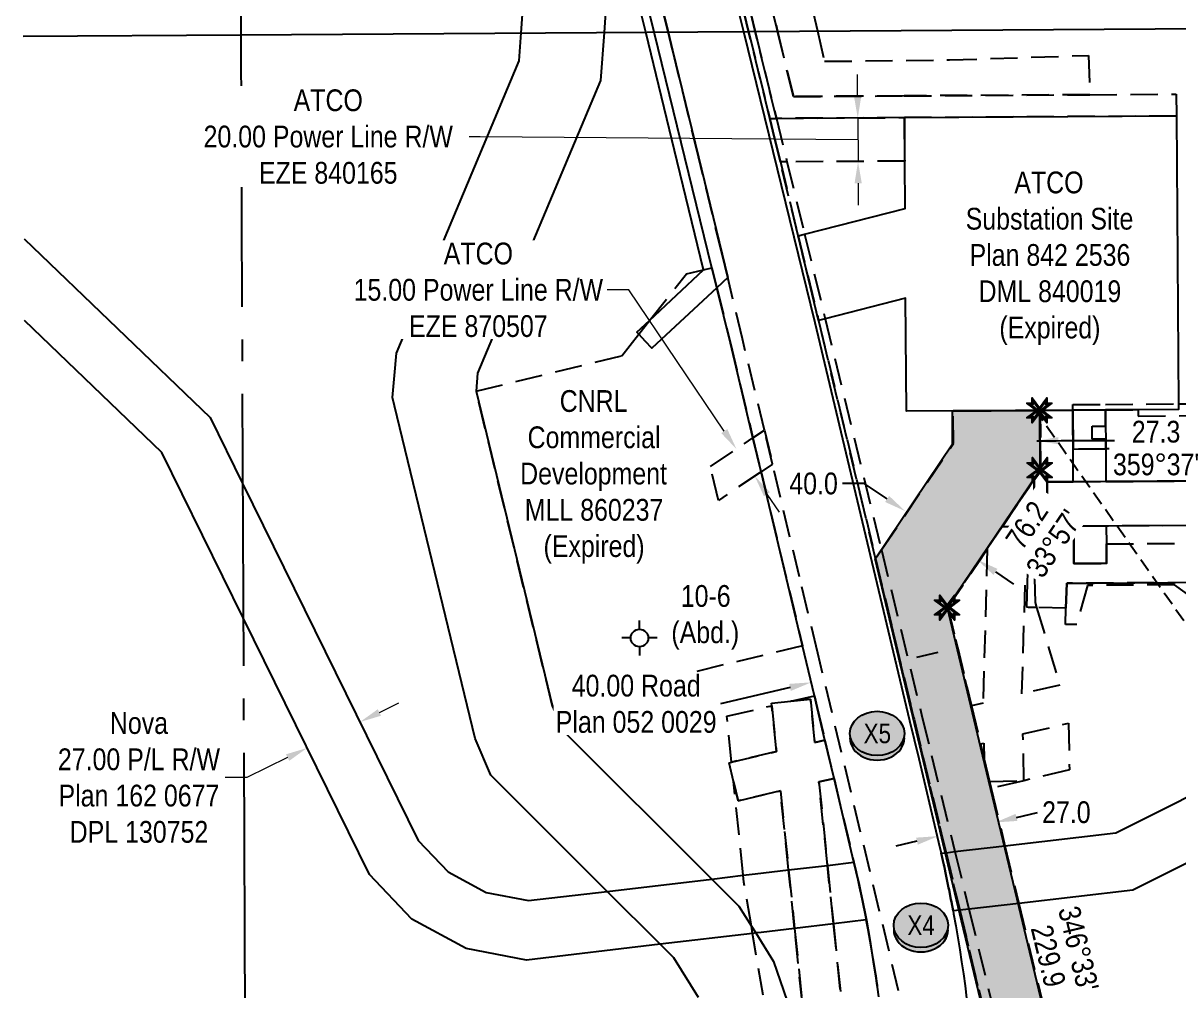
# Model space of a CAD drawing. Extents: x 516054 to 518684, y 6058562 to 6061257.
# Drawn here: x 516054 to 516585, y 6059851 to 6060296 of the extents above; entities that cross this region are included whole.
import ezdxf
from ezdxf.enums import TextEntityAlignment as Align

# ---------------------------------------------------------------- set-up
doc = ezdxf.new("R2010")
doc.units = 0
doc.header["$LTSCALE"] = 5
doc.header["$PDSIZE"] = 0.5
for name, pattern in [('foc-ACCESSROAD', [3.75, 2.5, -1.25]), ('foc-FLOWLINE', [3.75, 2.5, -1.25]), ('foc-QUARTERLINE', [33, 25, -3, 2, -3]), ('foc-TIELINE', [1.875, 1.25, -0.625])]:
    doc.linetypes.add(name, pattern=pattern)
doc.layers.get('Defpoints').update_dxf_attribs({"color": 9})
for name, color, linetype in [('C-EZE', 13, 'foc-FLOWLINE'), ('F-AR', 190, 'foc-ACCESSROAD'), ('F-EZE', 190, 'foc-FLOWLINE'), ('F-RW', 190, 'Continuous'), ('F-VCE', 190, 'foc-FLOWLINE'), ('F-WS', 190, 'foc-ACCESSROAD'), ('F-WS-S', 190, 'Continuous'), ('L-BD1', 253, 'Continuous'), ('L-MON', 1, 'Continuous'), ('L-SEC', 7, 'Continuous'), ('L-SECQ', 8, 'foc-QUARTERLINE'), ('L-TIE', 7, 'foc-TIELINE'), ('L-TITLEDB', 4, 'Continuous'), ('L-TITLEDB-T', 4, 'Continuous'), ('P-CROSSINGS', 250, 'Continuous'), ('P-PROPOSED', 10, 'Continuous'), ('P-PROPOSED-H', 21, 'Continuous'), ('P-TXT', 4, 'Continuous')]:
    doc.layers.add(name, color=color, linetype=linetype)
for name, color, linetype, lineweight in [('F-EZE-T', 190, 'Continuous', 9), ('F-RW-T', 190, 'Continuous', 9), ('F-WS-T', 190, 'Continuous', 9)]:
    doc.layers.add(name, color=color, linetype=linetype, lineweight=lineweight)
doc.styles.add('80CG', font='ARIALN.TTF', dxfattribs={"height": 10})
doc.styles.add('80L', font='ARIALN.TTF', dxfattribs={"height": 10})
doc.styles.add('Crossing', font='ARIALN.TTF', dxfattribs={"height": 10})
doc.dimstyles.new('Compass 5 000', dxfattribs={"dimscale": 5, "dimtxt": 9, "dimasz": 2, "dimexe": 0.2, "dimexo": 0.0625, "dimgap": 0.5, "dimtad": 0, "dimtih": 1, "dimtoh": 1, "dimzin": 0, "dimdsep": 46, "dimtxsty": '80CG', "dimcen": 0.1, "dimse1": 1, "dimse2": 1, "dimclrd": 256, "dimclrt": 256, "dimaunit": 1, "dimadec": 4, "dimazin": 0, "dimtfac": 0.06, "dimtofl": 0, "dimtmove": 0, "dimatfit": 1, "dimfxl": 0.2, "dimtolj": 1, "dimtzin": 0, "dimlwd": -1, "dimarcsym": 0})

# ---------------------------------------------------------------- blocks, each defined once
blk = doc.blocks.new('*D376')
at = {"layer": 'Defpoints', "color": 0, "transparency": 16777216}
for p in [(516381.49, 6060099.95), (516376.87, 6060096.83), (516385.26, 6060084.42)]:
    blk.add_point(p, dxfattribs=at)
at = {"layer": 'F-EZE-T', "transparency": 16777216}
for p, q in [((516332.06, 6060173.1), (516322.06, 6060173.1)), ((516375.89, 6060108.24), (516332.06, 6060173.1)), ((516395.47, 6060079.25), (516401.07, 6060070.96))]:
    blk.add_line(p, q, dxfattribs=at)
for points in [[(516377.27, 6060109.17), (516374.51, 6060107.3), (516381.49, 6060099.95)], [(516396.85, 6060080.18), (516394.09, 6060078.31), (516389.88, 6060087.53)]]:
    blk.add_solid(points, dxfattribs=at)
at = {"layer": 'F-EZE-T', "transparency": 16777216, "insert": (516262.92, 6060173.1), "char_height": 10, "attachment_point": 5, "style": '80CG', "bg_fill": 3, "box_fill_scale": 1.1, "bg_fill_color": 256, "bg_fill_true_color": 13158600, "bg_fill_transparency": 0}
blk.add_mtext('\\A1;ATCO\\P15.00 Power Line R/W\\PEZE 870507', dxfattribs=at)
blk = doc.blocks.new('*D379')
at = {"layer": 'Defpoints', "color": 0, "transparency": 16777216}
for p in [(516394.61, 6060315.28), (516399.26, 6060296.14), (516389.56, 6060293.79)]:
    blk.add_point(p, dxfattribs=at)
at = {"layer": 'F-EZE-T', "transparency": 16777216}
for p, q in [((516404.33, 6060317.64), (516424.03, 6060322.42)), ((516375.2, 6060310.57), (516365.48, 6060308.21))]:
    blk.add_line(p, q, dxfattribs=at)
for points in [[(516403.94, 6060319.26), (516404.73, 6060316.02), (516394.61, 6060315.28)], [(516374.8, 6060312.19), (516375.59, 6060308.95), (516384.92, 6060312.93)]]:
    blk.add_solid(points, dxfattribs=at)
at = {"layer": 'F-EZE-T', "transparency": 16777216, "insert": (516483.17, 6060322.42), "char_height": 10, "attachment_point": 5, "style": '80CG'}
blk.add_mtext('\\A1;ATCO\\P10.00 Power Line R/W\\PEZE 950259', dxfattribs=at)
blk = doc.blocks.new('*D381')
at = {"layer": 'Defpoints', "color": 0, "transparency": 16777216}
for p in [(516412.97, 6059833.16), (516430.86, 6059834.99), (516413.38, 6059829.22)]:
    blk.add_point(p, dxfattribs=at)
at = {"layer": 'F-RW-T', "transparency": 16777216}
for p, q in [((516441.21, 6059832.08), (516451.16, 6059833.1)), ((516403.43, 6059828.2), (516349.16, 6059822.63))]:
    blk.add_line(p, q, dxfattribs=at)
for points in [[(516441.04, 6059833.73), (516441.38, 6059830.42), (516431.26, 6059831.06)], [(516403.26, 6059829.86), (516403.6, 6059826.54), (516413.38, 6059829.22)]]:
    blk.add_solid(points, dxfattribs=at)
at = {"layer": 'F-RW-T', "transparency": 16777216, "insert": (516290.02, 6059822.63), "char_height": 10, "attachment_point": 5, "style": '80CG'}
blk.add_mtext('\\A1;ATCO\\P18.00 Power Line R/W\\PEZE 120218', dxfattribs=at)
blk = doc.blocks.new('*D386')
at = {"layer": 'Defpoints', "color": 0, "transparency": 16777216}
for p in [(516330.76, 6060370.51), (516321.17, 6060368.18), (516325.25, 6060351.4)]:
    blk.add_point(p, dxfattribs=at)
at = {"layer": 'F-RW-T', "transparency": 16777216}
for p, q in [((516344.55, 6060356.1), (516354.27, 6060358.46)), ((516315.53, 6060349.04), (516257.35, 6060334.89))]:
    blk.add_line(p, q, dxfattribs=at)
for points in [[(516344.16, 6060357.72), (516344.95, 6060354.48), (516334.84, 6060353.74)], [(516315.14, 6060350.66), (516315.92, 6060347.42), (516325.25, 6060351.4)]]:
    blk.add_solid(points, dxfattribs=at)
at = {"layer": 'F-RW-T', "transparency": 16777216, "insert": (516218.26, 6060334.89), "char_height": 10, "attachment_point": 5, "style": '80CG'}
blk.add_mtext('\\A1;CNRL\\P10.00 P/L R/W\\PPlan 972 2739\\PPLA 961624', dxfattribs=at)
blk = doc.blocks.new('Gabd')
for p, q in [((0, 0.81), (0, 1.62)), ((-0.81, 0), (-1.62, 0)), ((1.62, 0), (0.81, 0)), ((0, -0.81), (0, -1.62))]:
    blk.add_line(p, q)
blk.add_circle((0, 0), 0.8)
blk = doc.blocks.new('*D409')
at = {"layer": 'Defpoints', "color": 0, "linetype": 'Continuous', "transparency": 16777216}
for p in [(516211.19, 6059969.07), (516184.28, 6059962.66), (516186.97, 6059957.18)]:
    blk.add_point(p, dxfattribs=at)
at = {"layer": 'F-RW-T', "transparency": 16777216}
for p, q in [((516217.47, 6059978.96), (516226.45, 6059983.37)), ((516175.3, 6059958.25), (516156.55, 6059949.04)), ((516156.55, 6059949.04), (516146.55, 6059949.04))]:
    blk.add_line(p, q, dxfattribs=at)
at = {"layer": 'F-RW-T', "linetype": 'Continuous', "transparency": 16777216}
for points in [[(516216.74, 6059980.46), (516218.21, 6059977.47), (516208.5, 6059974.55)], [(516174.56, 6059959.74), (516176.03, 6059956.75), (516184.28, 6059962.66)]]:
    blk.add_solid(points, dxfattribs=at)
at = {"layer": 'F-RW-T', "linetype": 'Continuous', "transparency": 16777216, "insert": (516107.02, 6059949.04), "char_height": 10, "attachment_point": 5, "style": '80CG'}
blk.add_mtext('\\A1;Nova\\P27.00 P/L R/W\\PPlan 162 0677\\PDPL 130752', dxfattribs=at)
blk = doc.blocks.new('xing2')
h = blk.add_hatch(color=50)
h.dxf.hatch_style = 1
edge = h.paths.add_edge_path()
edge.add_ellipse((0, 0), major_axis=(-12.5, 0), ratio=0.816297, start_angle=0, end_angle=360)
h = blk.add_hatch(color=250)
h.dxf.hatch_style = 1
edge = h.paths.add_edge_path()
edge.add_ellipse((0, -2.05), major_axis=(-12.5, 0), ratio=0.816297, start_angle=0, end_angle=180)
edge.add_line((12.5, -2.05), (12.5, 0))
edge.add_ellipse((0, 0), major_axis=(-12.5, 0), ratio=0.816297, start_angle=0, end_angle=180, ccw=False)
edge.add_line((-12.5, 0), (-12.5, -2.05))
at = {"color": 250}
blk.add_ellipse((0, 0), major_axis=(-12.5, 0), ratio=0.816297, dxfattribs=at)
blk.add_ellipse((0, -2.05), major_axis=(-12.5, 0), ratio=0.816297, start_param=0, end_param=3.141593, dxfattribs=at)
at = {"color": 250, "style": 'Crossing'}
blk.add_attdef('CROSSING', text='', height=9, dxfattribs=at).set_placement((0.09, 0.02), align=Align.MIDDLE_CENTER)
at = {"color": 250, "style": 'Crossing', "flags": 1}
for tag, p in [('OWNER', (0.09, -12.49)), ('DESCRIPTION', (0.09, -25.77)), ('LOCATION', (0.09, -39.3)), ('DWG_REF', (0.09, -52.84))]:
    blk.add_attdef(tag, text='', height=9, dxfattribs=at).set_placement(p, align=Align.MIDDLE_CENTER)
blk = doc.blocks.new('*D425')
at = {"layer": 'Defpoints', "color": 0, "linetype": 'Continuous', "transparency": 16777216}
for p in [(516478.18, 6060099.95), (516511.34, 6060077.62), (516458.99, 6060071.48)]:
    blk.add_point(p, dxfattribs=at)
at = {"layer": 'P-TXT', "transparency": 16777216}
for p, q in [((516440.22, 6060084.12), (516430.22, 6060084.12)), ((516450.7, 6060077.06), (516440.22, 6060084.12)), ((516500.45, 6060043.55), (516508.74, 6060037.97))]:
    blk.add_line(p, q, dxfattribs=at)
at = {"layer": 'P-TXT', "linetype": 'Continuous', "transparency": 16777216}
for points in [[(516451.63, 6060078.44), (516449.77, 6060075.68), (516458.99, 6060071.48)], [(516501.38, 6060044.94), (516499.52, 6060042.17), (516492.15, 6060049.14)]]:
    blk.add_solid(points, dxfattribs=at)
at = {"layer": 'P-TXT', "linetype": 'Continuous', "transparency": 16777216, "insert": (516416.91, 6060084.12), "char_height": 10, "attachment_point": 5, "style": '80CG', "bg_fill": 3, "box_fill_scale": 1.1, "bg_fill_color": 256, "bg_fill_true_color": 13158600, "bg_fill_transparency": 0}
blk.add_mtext('\\A1;40.0', dxfattribs=at)
blk = doc.blocks.new('*D426')
at = {"layer": 'Defpoints', "color": 0, "linetype": 'Continuous', "transparency": 16777216}
for p in [(516499.33, 6059932.78), (516473.08, 6059926.5), (516500.37, 6059928.43)]:
    blk.add_point(p, dxfattribs=at)
at = {"layer": 'P-TXT', "transparency": 16777216}
for p, q in [((516510.09, 6059930.75), (516519.82, 6059933.08)), ((516464.4, 6059919.83), (516454.67, 6059917.5))]:
    blk.add_line(p, q, dxfattribs=at)
at = {"layer": 'P-TXT', "linetype": 'Continuous', "transparency": 16777216}
for points in [[(516509.71, 6059932.37), (516510.48, 6059929.13), (516500.37, 6059928.43)], [(516464.01, 6059921.45), (516464.78, 6059918.21), (516474.12, 6059922.15)]]:
    blk.add_solid(points, dxfattribs=at)
at = {"layer": 'P-TXT', "linetype": 'Continuous', "transparency": 16777216, "insert": (516533.03, 6059933.08), "char_height": 10, "attachment_point": 5, "style": '80CG', "bg_fill": 3, "box_fill_scale": 1.1, "bg_fill_color": 256, "bg_fill_true_color": 13158600, "bg_fill_transparency": 0}
blk.add_mtext('\\A1;27.0', dxfattribs=at)
blk = doc.blocks.new('TEMP')
h = blk.add_hatch(color=255)
h.dxf.hatch_style = 1
h.paths.add_polyline_path([(-1.15, -0.67), (-0.67, -0.67), (-0.67, -1.15), (0, -0.25), (0.67, -1.15), (0.67, -0.67), (1.15, -0.67), (0.25, 0), (1.15, 0.67), (0.67, 0.67), (0.67, 1.15), (0, 0.25), (-0.67, 1.15), (-0.67, 0.67), (-1.15, 0.67), (-0.25, 0)])
h.paths.add_polyline_path([(0.57, 0.85), (0.57, 0.57), (0.85, 0.57), (0.08, 0), (0.85, -0.57), (0.57, -0.57), (0.57, -0.85), (0, -0.08), (-0.57, -0.85), (-0.57, -0.57), (-0.85, -0.57), (-0.08, 0), (-0.85, 0.57), (-0.57, 0.57), (-0.57, 0.85), (0, 0.08)], flags=16)
h = blk.add_hatch(color=1)
h.dxf.hatch_style = 1
h.paths.add_polyline_path([(-0.07, -0.01), (-0.08, 0), (-0.85, -0.57), (-0.57, -0.57), (-0.57, -0.85), (0.07, 0.01), (0.08, 0), (0.85, 0.57), (0.57, 0.57), (0.57, 0.85)])
h = blk.add_hatch(color=1)
h.dxf.hatch_style = 1
h.paths.add_polyline_path([(-0.08, 0), (-0.85, 0.57), (-0.57, 0.57), (-0.57, 0.85), (0, 0.08), (0.57, 0.85), (0.57, 0.57), (0.85, 0.57), (0.08, 0), (0.85, -0.57), (0.57, -0.57), (0.57, -0.85), (0, -0.08), (-0.57, -0.85), (-0.57, -0.57), (-0.85, -0.57)])
at = {"color": 1}
for p, q in [((-0.08, 0), (0.08, 0)), ((0, 0.08), (0, -0.08))]:
    blk.add_line(p, q, dxfattribs=at)
at = {"color": 255, "flags": 128}
blk.add_lwpolyline([(-0.25, 0), (-1.15, 0.67), (-0.67, 0.67), (-0.67, 1.15), (0, 0.25), (0.67, 1.15), (0.67, 0.67), (1.15, 0.67), (0.25, 0), (1.15, -0.67), (0.67, -0.67), (0.67, -1.15), (0, -0.25), (-0.67, -1.15), (-0.67, -0.67), (-1.15, -0.67)], close=True, dxfattribs=at)
at = {"color": 1, "flags": 128}
blk.add_lwpolyline([(-0.08, 0), (-0.85, 0.57), (-0.57, 0.57), (-0.57, 0.85), (0, 0.08), (0.57, 0.85), (0.57, 0.57), (0.85, 0.57), (0.08, 0), (0.85, -0.57), (0.57, -0.57), (0.57, -0.85), (0, -0.08), (-0.57, -0.85), (-0.57, -0.57), (-0.85, -0.57)], close=True, dxfattribs=at)
blk = doc.blocks.new('*D439')
at = {"layer": 'Defpoints', "color": 0, "linetype": 'Continuous', "transparency": 16777216}
for p in [(516453.31, 6060007.79), (516414.44, 6059998.55), (516415.8, 6059992.8)]:
    blk.add_point(p, dxfattribs=at)
at = {"layer": 'L-TITLEDB-T', "transparency": 16777216}
for p, q in [((516464.4, 6060004.36), (516474.13, 6060006.67)), ((516406.08, 6059990.48), (516374.17, 6059982.89))]:
    blk.add_line(p, q, dxfattribs=at)
at = {"layer": 'L-TITLEDB-T', "linetype": 'Continuous', "transparency": 16777216}
for points in [[(516464.02, 6060005.98), (516464.79, 6060002.73), (516454.67, 6060002.04)], [(516405.69, 6059992.1), (516406.46, 6059988.86), (516415.8, 6059992.8)]]:
    blk.add_solid(points, dxfattribs=at)
at = {"layer": 'L-TITLEDB-T', "linetype": 'Continuous', "transparency": 16777216, "insert": (516335.42, 6059982.89), "char_height": 10, "attachment_point": 5, "style": '80CG', "bg_fill": 3, "box_fill_scale": 1.1, "bg_fill_color": 256, "bg_fill_true_color": 13158600, "bg_fill_transparency": 0}
blk.add_mtext('\\A1;40.00 Road\\PPlan 052 0029', dxfattribs=at)

msp = doc.modelspace()

# ---------------------------------------------------------------- hatches: boundary and pattern name
at = {"layer": 'P-PROPOSED-H', "linetype": 'Continuous'}
h = msp.add_hatch(color=256, dxfattribs=at)
h.dxf.hatch_style = 1
h.paths.add_polyline_path([(516340.305, 6058977.111), (516311.346, 6058978.348), (516319.045, 6059158.594), (516319.722, 6059174.434), (516322.783, 6059185.371), (516372.922, 6059364.514), (516376.97, 6059378.977), (516380.748, 6059386.85), (516381.824, 6059389.094), (516408.685, 6059445.072), (516466.989, 6059566.581), (516483.702, 6059601.413), (516505.15, 6059798.488), (516484.878, 6059883.301), (516467.369, 6059956.55), (516445.138, 6060049.555), (516480.754, 6060102.429), (516480.655, 6060117.492), (516520.634, 6060117.755), (516520.815, 6060090.34), (516515.878, 6060083.012), (516478.243, 6060027.139), (516493.616, 6059962.823), (516511.125, 6059889.575), (516531.67, 6059803.62), (516545.016, 6059804.51), (516521.32, 6059586.772), (516493.122, 6059554.041), (516434.818, 6059432.533), (516407.957, 6059376.554), (516406.881, 6059374.311), (516404.2, 6059368.724), (516400.835, 6059356.702), (516350.696, 6059177.559), (516348.538, 6059169.849), (516348.004, 6059157.357)])

# ---------------------------------------------------------------- linework, layer by layer
at = {"layer": 'C-EZE'}
msp.add_lwpolyline([(516505.445, 6059798.691), (516484.059, 6059888.118), (516477.738, 6059914.551), (516467.269, 6059958.329), (516463.085, 6059975.826), (516445.424, 6060049.681), (516448.098, 6060053.633), (516481.175, 6060102.527), (516481.065, 6060117.495), (516491.664, 6060117.565), (516498.46, 6060117.61), (516509.657, 6060117.684), (516516.458, 6060117.729), (516521.051, 6060117.758), (516521.217, 6060090.408), (516518.235, 6060086.01), (516516.264, 6060083.09), (516515.403, 6060081.815), (516510.638, 6060074.755), (516503.554, 6060064.26), (516496.699, 6060054.104), (516493.231, 6060048.967), (516478.617, 6060027.317), (516489.45, 6059982.023), (516493.635, 6059964.525), (516495.323, 6059957.469), (516497.763, 6059947.267), (516498.522, 6059944.095), (516504.835, 6059917.7), (516511.157, 6059891.267), (516511.157, 6059891.267), (516532.065, 6059803.855)], dxfattribs=at)
at = {"layer": 'F-AR'}
for points in [[(516362.62, 6060391.721), (516387.059, 6060291.863), (516396.809, 6060251.885), (516399.016, 6060242.826), (516401.649, 6060231.924), (516409.842, 6060197.932), (516419.222, 6060159.054), (516445.424, 6060049.681), (516463.084, 6059975.826), (516467.269, 6059958.329), (516477.738, 6059914.551), (516484.059, 6059888.118), (516505.445, 6059798.691), (516495.753, 6059709.482), (516492.16, 6059676.416), (516484.031, 6059601.606), (516429.761, 6059488.707), (516408.669, 6059444.778), (516377.102, 6059379.151), (516372.932, 6059364.303), (516366.55, 6059341.575), (516323.434, 6059188.053)], [(516288.184, 6059195.61), (516338.291, 6059374.031), (516343.312, 6059391.91), (516376.242, 6059460.375), (516389.73, 6059488.434), (516397.335, 6059504.229), (516448.927, 6059611.625), (516469.001, 6059796.383), (516418.813, 6060006.253), (516410.431, 6060041.305), (516398.021, 6060093.109), (516394.29, 6060108.682), (516384.238, 6060150.643), (516377.452, 6060178.768), (516374.863, 6060189.497), (516364.015, 6060234.317), (516352.104, 6060283.268), (516350.061, 6060291.623), (516327.25, 6060384.884)]]:
    msp.add_lwpolyline(points, dxfattribs=at)
at = {"layer": 'F-EZE'}
for points in [[(516505.445, 6059798.691), (516484.059, 6059888.118), (516477.738, 6059914.551), (516467.269, 6059958.329), (516463.084, 6059975.826), (516445.424, 6060049.681), (516419.222, 6060159.054), (516409.842, 6060197.932), (516401.649, 6060231.924), (516399.016, 6060242.826), (516396.809, 6060251.885), (516387.059, 6060291.863), (516362.62, 6060391.721)], [(516375.802, 6060391.807), (516377.012, 6060386.871), (516380.049, 6060374.526), (516381.778, 6060367.495), (516399.801, 6060294.181), (516400.342, 6060291.949), (516407.652, 6060261.947), (516458.551, 6060262.26), (516543.767, 6060262.784), (516583.497, 6060263.029), (516583.558, 6060253.034), (516458.612, 6060252.265), (516399.81, 6060251.903), (516390.094, 6060291.882), (516365.526, 6060391.74)], [(516365.526, 6060391.74), (516390.094, 6060291.882), (516399.81, 6060251.903), (516404.672, 6060231.942), (516412.772, 6060198.684), (516422.234, 6060159.829), (516448.098, 6060053.634), (516466.834, 6059976.707), (516471.091, 6059959.227), (516481.856, 6059915.029), (516488.291, 6059888.61), (516508.915, 6059803.938)], [(516589.88, 6060064.837), (516551.356, 6060064.614), (516536.35, 6060064.492), (516532.626, 6060064.481), (516524.373, 6060064.404), (516523.871, 6060064.402), (516516.299, 6060064.355), (516515.829, 6060064.351), (516514.89, 6060064.345), (516510.877, 6060064.313), (516503.554, 6060064.26), (516510.638, 6060074.756), (516515.403, 6060081.815), (516516.264, 6060083.091), (516518.235, 6060086.01), (516518.336, 6060067.514), (516524.354, 6060067.561), (516524.25, 6060084.889), (516536.222, 6060084.97), (516551.219, 6060085.072), (516951.21, 6060087.71)], [(516910.882, 6060040.721), (516533.224, 6060038.303), (516532.851, 6060026.836), (516519.355, 6060027.174), (516515.688, 6060027.266), (516514.872, 6060027.287), (516515.221, 6060038.188), (516515.343, 6060043.42), (516515.503, 6060050.287), (516515.829, 6060064.351), (516516.264, 6060083.091), (516518.235, 6060086.01), (516518.235, 6060086.01), (516518.336, 6060067.514), (516524.354, 6060067.561), (516524.373, 6060064.404), (516532.626, 6060064.481), (516536.35, 6060064.492), (516536.408, 6060056.325), (516536.471, 6060047.406), (516551.467, 6060047.484), (516551.409, 6060056.421), (516621.044, 6060056.864)], [(516425.161, 6059714.401), (516408.187, 6059879.767), (516405.431, 6059906.616), (516401.704, 6059942.923), (516382.233, 6059938.347), (516380.149, 6059947.212), (516378.117, 6059955.861), (516379.234, 6059956.123), (516399.852, 6059960.968), (516397.69, 6059982.037), (516397.572, 6059983.179), (516406.411, 6059984.086), (516415.469, 6059985.016), (516415.469, 6059985.016), (516417.512, 6059965.118), (516422.129, 6059966.203), (516426.292, 6059948.701), (516419.365, 6059947.072), (516423.3, 6059908.728), (516426.056, 6059881.879), (516442.539, 6059721.29)]]:
    msp.add_lwpolyline(points, dxfattribs=at)
for points in [[(516404.672, 6060231.942), (516401.649, 6060231.924), (516399.016, 6060242.826), (516396.809, 6060251.885), (516399.81, 6060251.903), (516458.612, 6060252.265), (516458.754, 6060232.276), (516404.672, 6060231.942)], [(516551.126, 6060100.046), (516536.148, 6060099.962), (516536.036, 6060117.85), (516536.019, 6060120.45), (516550.998, 6060120.535), (516584.488, 6060120.755), (516950.992, 6060123.181), (516957.449, 6060123.216), (516957.468, 6060117.727), (516957.52, 6060102.727), (516951.116, 6060102.689), (516551.126, 6060100.046)], [(516566.012, 6060118.045), (516566.028, 6060115.137), (516957.468, 6060117.727), (516957.521, 6060102.727), (516951.116, 6060102.69), (516551.125, 6060100.046), (516551.098, 6060104.529), (516544.875, 6060104.487), (516544.834, 6060110.483), (516551.064, 6060110.526), (516551.02, 6060117.947), (516566.012, 6060118.045)], [(516392.786, 6060089.572), (516373.244, 6060076.367), (516369.512, 6060091.94), (516389.079, 6060105.16), (516394.29, 6060108.682), (516398.021, 6060093.109), (516392.786, 6060089.572)]]:
    msp.add_lwpolyline(points, close=True, dxfattribs=at)
at = {"layer": 'F-EZE', "linetype": 'Continuous'}
msp.add_lwpolyline([(516536.036, 6060117.85), (516536.148, 6060099.962), (516551.126, 6060100.046), (516951.116, 6060102.689), (516957.52, 6060102.727), (516957.547, 6060095.082), (516957.572, 6060087.752), (516951.21, 6060087.71), (516551.219, 6060085.072), (516536.222, 6060084.97), (516524.25, 6060084.889), (516524.354, 6060067.561), (516518.336, 6060067.514), (516518.235, 6060086.01), (516521.217, 6060090.408), (516521.051, 6060117.756), (516536.036, 6060117.85)], close=True, dxfattribs=at)
msp.add_lwpolyline([(516589.88, 6060064.837), (516551.356, 6060064.614), (516551.409, 6060056.421), (516551.467, 6060047.484), (516536.471, 6060047.406), (516536.408, 6060056.325), (516536.35, 6060064.492), (516532.626, 6060064.481), (516524.373, 6060064.404), (516524.354, 6060067.561), (516524.25, 6060084.889), (516536.222, 6060084.97), (516536.148, 6060099.962), (516536.036, 6060117.85), (516551.02, 6060117.947), (516551.064, 6060110.526), (516551.1, 6060104.529), (516551.126, 6060100.046), (516551.126, 6060100.046), (516551.219, 6060085.072), (516951.21, 6060087.71)], dxfattribs=at)
at = {"layer": 'F-EZE-T'}
for p, q in [((516437.144, 6060262.044), (516437.082, 6060272.038)), ((516437.206, 6060252.049), (516437.329, 6060232.069)), ((516263.703, 6060243.386), (516258.705, 6060243.386)), ((516437.267, 6060242.059), (516263.703, 6060243.386)), ((516437.39, 6060222.075), (516437.452, 6060212.08))]:
    msp.add_line(p, q, dxfattribs=at)
for points in [[(516438.81, 6060262.054), (516435.478, 6060262.033), (516437.206, 6060252.049)], [(516439.056, 6060222.085), (516435.725, 6060222.064), (516437.329, 6060232.069)]]:
    msp.add_solid(points, dxfattribs=at)
at = {"layer": 'F-RW'}
for points in [[(516325.644, 6060391.48), (516327.25, 6060384.884), (516350.061, 6060291.623), (516352.104, 6060283.268), (516364.015, 6060234.317), (516374.863, 6060189.497), (516377.452, 6060178.768), (516372.486, 6060174.084), (516342.6, 6060146.339), (516339.724, 6060149.43), (516336.622, 6060152.764), (516335.788, 6060153.66), (516341.566, 6060159.025), (516366.328, 6060182.261), (516354.322, 6060232.08), (516339.805, 6060291.556), (516335.741, 6060308.253), (516315.516, 6060391.414)], [(516321.541, 6060302.799), (516320.699, 6060291.433), (516319.061, 6060269.35), (516262.58, 6060134.855), (516261.869, 6060126.59), (516296.978, 6059981.783), (516301.681, 6059970.741), (516370.128, 6059902.444), (516382.586, 6059890.013), (516388.327, 6059880.849), (516390.326, 6059877.657), (516398.522, 6059864.573), (516407.909, 6059837.404)], [(516364.038, 6059848.078), (516352.696, 6059866.184), (516346.4, 6059872.466), (516322.051, 6059896.762), (516268.58, 6059950.118), (516261.461, 6059967.077), (516224.423, 6060119.844), (516223.496, 6060123.666), (516224.361, 6060133.72), (516225.25, 6060144.056), (516281.643, 6060278.341), (516282.596, 6060291.186), (516283.22, 6060299.609)], [(516054.233, 6060196.651), (516139.722, 6060114.561), (516154.631, 6060084.21), (516235.235, 6059920.121), (516249, 6059905.769), (516266.468, 6059896.266), (516285.995, 6059892.503), (516322.051, 6059896.763), (516370.128, 6059902.444), (516384.569, 6059904.15), (516390.044, 6059904.797), (516405.431, 6059906.616), (516423.3, 6059908.728), (516435.457, 6059910.165), (516436.482, 6059905.762), (516436.657, 6059905.012), (516437.475, 6059901.355), (516437.812, 6059899.851), (516438.437, 6059896.94), (516438.922, 6059894.679), (516439.367, 6059892.519), (516439.988, 6059889.5), (516440.265, 6059888.091), (516441.012, 6059884.283), (516441.133, 6059883.659), (516426.056, 6059881.879), (516408.187, 6059879.767), (516392.8, 6059877.949), (516390.326, 6059877.657), (516388.9, 6059877.488), (516346.4, 6059872.466), (516285.002, 6059865.212), (516257.25, 6059870.559), (516232.424, 6059884.067), (516212.86, 6059904.464), (516154.879, 6060022.501), (516117.599, 6060098.393), (516054.405, 6060159.074)], [(516745.034, 6059988.343), (516563.563, 6059897.357), (516511.158, 6059891.267), (516488.291, 6059888.61), (516484.059, 6059888.118), (516481.021, 6059887.765), (516480.218, 6059892.005), (516480.008, 6059893.088), (516479.136, 6059897.5), (516478.954, 6059898.403), (516478.008, 6059902.985), (516477.855, 6059903.709), (516476.831, 6059908.459), (516476.711, 6059909.005), (516475.531, 6059914.271), (516477.738, 6059914.551), (516481.856, 6059915.029), (516504.835, 6059917.7), (516555.721, 6059923.613), (516735.736, 6060013.869)]]:
    msp.add_lwpolyline(points, dxfattribs=at)
at = {"layer": 'F-VCE'}
for points in [[(516418.652, 6060292.068), (516421.934, 6060278.127), (516479.394, 6060278.803), (516543.196, 6060280.819), (516543.767, 6060262.784), (516458.551, 6060262.26), (516407.652, 6060261.947), (516400.342, 6060291.949), (516399.801, 6060294.181), (516381.778, 6060367.495), (516380.049, 6060374.526), (516398.23, 6060378.85), (516398.851, 6060376.21), (516418.652, 6060292.068)], [(516530.016, 6059991.556), (516512.633, 6059987.47), (516514.89, 6060064.346), (516515.829, 6060064.353), (516516.299, 6060064.357), (516517.995, 6060059.42), (516518.681, 6060029.427), (516519.355, 6060027.174), (516530.016, 6059991.556)], [(516489.45, 6059982.023), (516478.617, 6060027.317), (516493.231, 6060048.967), (516496.699, 6060054.104), (516494.734, 6059983.264), (516489.45, 6059982.023)], [(516896.21, 6060023.622), (516882.78, 6060023.537), (516852.794, 6060021.345), (516792.795, 6060020.96), (516760.353, 6060019.734), (516732.796, 6060020.576), (516607.799, 6060019.776), (516582.685, 6060037.616), (516542.686, 6060037.359), (516537.801, 6060019.327), (516532.607, 6060019.345), (516532.851, 6060026.836), (516533.224, 6060038.303), (516910.882, 6060040.721), (516897.507, 6060025.133), (516896.21, 6060023.622)], [(516397.69, 6059982.037), (516399.852, 6059960.968), (516379.234, 6059956.123), (516377.072, 6059977.192), (516397.69, 6059982.037)], [(516422.129, 6059966.203), (516417.512, 6059965.118), (516415.469, 6059985.016), (516406.411, 6059984.086), (516417.27, 6059986.638), (516418.545, 6059981.275), (516422.129, 6059966.203)], [(516513.544, 6059947.627), (516513.054, 6059969.088), (516533.952, 6059973.999), (516534.442, 6059952.537), (516513.544, 6059947.627)], [(516495.323, 6059957.469), (516493.635, 6059964.525), (516495.153, 6059964.882), (516495.323, 6059957.469)], [(516497.763, 6059947.267), (516513.544, 6059947.627), (516498.522, 6059944.096), (516497.763, 6059947.267)]]:
    msp.add_lwpolyline(points, close=True, dxfattribs=at)
for points in [[(516400.051, 6059812.073), (516388.9, 6059877.488), (516388.327, 6059880.849), (516384.893, 6059900.99), (516384.569, 6059904.15), (516380.149, 6059947.212), (516380.149, 6059947.212), (516382.233, 6059938.347), (516401.704, 6059942.923), (516405.431, 6059906.616), (516408.187, 6059879.767), (516425.161, 6059714.401)], [(516442.539, 6059721.29), (516426.056, 6059881.879), (516423.3, 6059908.728), (516419.365, 6059947.072), (516426.292, 6059948.701), (516435.457, 6059910.165), (516436.44, 6059905.735), (516436.608, 6059904.982), (516437.412, 6059901.315), (516437.743, 6059899.808), (516438.371, 6059896.898), (516438.858, 6059894.639), (516439.313, 6059892.485), (516439.948, 6059889.475), (516440.235, 6059888.072), (516441.007, 6059884.28), (516441.145, 6059883.594), (516441.955, 6059879.032), (516442.861, 6059873.801), (516443.742, 6059868.573), (516444.599, 6059863.35), (516445.347, 6059858.663), (516445.448, 6059858.029), (516445.68, 6059856.535), (516446.085, 6059853.471), (516446.178, 6059852.767), (516446.754, 6059848.261)]]:
    msp.add_lwpolyline(points, dxfattribs=at)
at = {"layer": 'F-WS', "linetype": 'Continuous'}
msp.add_lwpolyline([(516583.558, 6060253.034), (516584.488, 6060120.755), (516584.506, 6060118.169), (516566.012, 6060118.045), (516551.02, 6060117.947), (516536.036, 6060117.85), (516521.051, 6060117.756), (516516.458, 6060117.727), (516509.657, 6060117.683), (516498.46, 6060117.609), (516491.664, 6060117.564), (516481.065, 6060117.495), (516459.585, 6060117.351), (516459.137, 6060169.326), (516422.234, 6060159.829), (516419.222, 6060159.054), (516409.842, 6060197.932), (516412.772, 6060198.684), (516458.907, 6060210.531), (516458.754, 6060232.276), (516458.612, 6060252.265), (516583.558, 6060253.034)], close=True, dxfattribs=at)
at = {"layer": 'F-WS'}
msp.add_lwpolyline([(516411.798, 6060009.634), (516296.978, 6059981.783), (516261.869, 6060126.59), (516328.764, 6060142.814), (516336.622, 6060152.764), (516341.566, 6060159.025), (516358.531, 6060180.507), (516366.328, 6060182.261), (516370.222, 6060183.299), (516372.486, 6060174.084), (516378.755, 6060148.567), (516389.079, 6060105.16), (516392.786, 6060089.572), (516411.798, 6060009.634)], close=True, dxfattribs=at)
at = {"layer": 'L-SEC'}
for p, q in [((516153.804, 6060290.354), (516956.847, 6060295.6)), ((516053.806, 6060289.697), (516153.804, 6060290.354))]:
    msp.add_line(p, q, dxfattribs=at)
at = {"layer": 'L-SECQ'}
for p, q in [((516153.551, 6060390.355), (516153.804, 6060290.354)), ((516153.804, 6060290.354), (516156.898, 6059516.857))]:
    msp.add_line(p, q, dxfattribs=at)
at = {"layer": 'L-TIE'}
msp.add_line((516959.652, 6059492.345), (516519.312, 6060117.052), dxfattribs=at)
at = {"layer": 'L-TITLEDB'}
for points in [[(516446.816, 6059848.283), (516446.213, 6059852.78), (516446.114, 6059853.481), (516445.463, 6059858.036), (516445.368, 6059858.674), (516444.653, 6059863.377), (516443.813, 6059868.608), (516442.927, 6059873.833), (516441.995, 6059879.051), (516441.133, 6059883.659), (516441.012, 6059884.283), (516440.265, 6059888.091), (516439.988, 6059889.5), (516439.367, 6059892.519), (516438.922, 6059894.679), (516438.437, 6059896.94), (516437.812, 6059899.851), (516437.475, 6059901.355), (516436.657, 6059905.012), (516436.482, 6059905.762), (516435.457, 6059910.165), (516426.292, 6059948.701), (516422.129, 6059966.202), (516418.545, 6059981.275), (516417.269, 6059986.637), (516411.798, 6060009.634), (516392.786, 6060089.572), (516389.079, 6060105.16), (516378.755, 6060148.567), (516372.486, 6060174.084), (516370.222, 6060183.299), (516343.621, 6060291.581), (516319.12, 6060391.437)], [(516382.451, 6060301.007), (516384.713, 6060291.848), (516417.559, 6060158.06), (516461.026, 6059975.342), (516465.189, 6059957.84), (516474.339, 6059919.38), (516475.531, 6059914.271), (516476.711, 6059909.005), (516476.831, 6059908.459), (516477.855, 6059903.709), (516478.008, 6059902.985), (516478.954, 6059898.403), (516479.136, 6059897.5), (516480.008, 6059893.088), (516480.218, 6059892.005), (516481.021, 6059887.765), (516481.256, 6059886.504), (516482.243, 6059880.992), (516483.183, 6059875.471), (516484.075, 6059869.943), (516484.919, 6059864.408), (516485.716, 6059858.865), (516486.464, 6059853.315), (516487.165, 6059847.759)]]:
    msp.add_lwpolyline(points, dxfattribs=at)
at = {"layer": 'P-PROPOSED', "flags": 128}
msp.add_lwpolyline([(516505.15, 6059798.488), (516484.878, 6059883.301), (516467.369, 6059956.55), (516445.138, 6060049.555), (516480.754, 6060102.429), (516480.655, 6060117.492), (516520.634, 6060117.755), (516520.815, 6060090.34), (516515.878, 6060083.012), (516478.243, 6060027.139), (516493.616, 6059962.823), (516511.125, 6059889.575), (516531.67, 6059803.62)], dxfattribs=at)

# ---------------------------------------------------------------- block references
at = {"layer": 'F-WS-S', "color": 3, "xscale": 4.997525549999978, "yscale": 4.997525549999978, "zscale": 4.997525549999978}
msp.add_blockref('Gabd', (516336.948, 6060013.185), dxfattribs=at)
at = {"layer": 'L-MON', "linetype": 'Continuous', "xscale": 4.997505, "yscale": 4.997505, "zscale": 4.997505}
for p in [(516520.634, 6060117.755), (516478.243, 6060027.139)]:
    msp.add_blockref('TEMP', p, dxfattribs=at)
at = {"layer": 'P-CROSSINGS', "color": 6, "linetype": 'Continuous', "xscale": 0.999501, "yscale": 0.999501, "zscale": 0.999501}
for p, values in [((516446.107, 6059969.32), {'CROSSING': 'X5'}), ((516466.209, 6059881.192), {'CROSSING': 'X4'})]:
    msp.add_blockref('xing2', p, dxfattribs=at).add_auto_attribs(values)

# ---------------------------------------------------------------- texts
at = {"layer": 'F-WS-T', "char_height": 9.99505, "attachment_point": 1, "style": '80L'}
for s, width, insert in [('\\pi24.55445;ATCO\\P\\pi2.20535;Substation Site\\P\\pi3.99505;Plan 842 2536\\P\\pi8.11988;DML 840019\\P\\pi17.682;(Expired)', 80.42354, (516484.569, 6060227.481)), ('\\pi4.72024;10-6\\P\\pi0.39428;(Abd.)', 30.58281, (516351.184, 6060037.49))]:
    msp.add_mtext_dynamic_manual_height_columns(s, width=width, gutter_width=49.975, heights=[0], dxfattribs=dict(at, insert=insert))
at = {"layer": 'L-BD1', "linetype": 'Continuous', "style": '80L'}
for s, p in [("346°33'", (516538.641, 6059870.421)), ('229.9', (516524.788, 6059867.109))]:
    msp.add_text(s, height=9.995, rotation=283.4431, dxfattribs=at).set_placement(p, align=Align.MIDDLE)

# ---------------------------------------------------------------- dimensions: what is measured, and where the dimension line sits
at = {"layer": 'F-EZE-T'}
dim = msp.add_linear_dim(base=(516394.615, 6060315.284), p1=(516389.561, 6060293.789), p2=(516399.26, 6060296.142), angle=13.64007, text='ATCO\\P10.00 Power Line R/W\\PEZE 950259', dimstyle='Compass 5 000', dxfattribs=at)
dim.commit()
dim.dimension.update_dxf_attribs({"geometry": '*D379', "text_midpoint": (516483.17, 6060322.422), "dimtype": 161})
at = {"layer": 'F-RW-T', "linetype": 'Continuous'}
dim = msp.add_linear_dim(base=(516184.275, 6059962.656), p1=(516211.188, 6059969.074), p2=(516186.967, 6059957.176), angle=206.16076, text='Nova\\P27.00 P/L R/W\\PPlan 162 0677\\PDPL 130752', dimstyle='Compass 5 000', dxfattribs=at)
dim.commit()
dim.dimension.update_dxf_attribs({"geometry": '*D409', "text_midpoint": (516107.015, 6059949.039), "dimtype": 161})
at = {"layer": 'F-RW-T'}
dim = msp.add_linear_dim(base=(516413.375, 6059829.22), p1=(516430.859, 6059834.995), p2=(516412.971, 6059833.158), angle=185.86073, text='ATCO\\P18.00 Power Line R/W\\PEZE 120218', dimstyle='Compass 5 000', dxfattribs=at)
dim.commit()
dim.dimension.update_dxf_attribs({"geometry": '*D381', "text_midpoint": (516290.021, 6059822.628), "dimtype": 161})

# ---------------------------------------------------------------- next in the draw order: texts
at = {"layer": 'L-BD1', "linetype": 'Continuous', "insert": (516574.233, 6060112.976), "char_height": 9.99501, "width": 39.81679, "attachment_point": 2, "line_spacing_factor": 0.90221, "style": '80L', "bg_fill": 3, "box_fill_scale": 1.15, "bg_fill_color": 256, "bg_fill_true_color": 256, "bg_fill_transparency": 0}
msp.add_mtext("27.3 359°37'", dxfattribs=at)
at = {"layer": 'L-BD1', "linetype": 'Continuous', "insert": (516501.232, 6060053.788), "char_height": 9.99501, "width": 32.78486, "attachment_point": 1, "rotation": 56.0361, "line_spacing_factor": 0.9, "style": '80L', "bg_fill": 3, "box_fill_scale": 1.15, "bg_fill_color": 256, "bg_fill_true_color": 256, "bg_fill_transparency": 0}
msp.add_mtext("\\pi5.81449;76.2 \\P\\pi0.27837;33°57'", dxfattribs=at)

# ---------------------------------------------------------------- next in the draw order: dimensions: what is measured, and where the dimension line sits
at = {"layer": 'F-EZE-T'}
dim = msp.add_linear_dim(base=(516381.486, 6060099.95), p1=(516385.264, 6060084.418), p2=(516376.875, 6060096.834), angle=124.04518, text='ATCO\\P15.00 Power Line R/W\\PEZE 870507', dimstyle='Compass 5 000', override={"dimtfill": 1}, dxfattribs=at)
dim.commit()
dim.dimension.update_dxf_attribs({"geometry": '*D376', "text_midpoint": (516262.921, 6060173.1), "dimtype": 161})
at = {"layer": 'L-TITLEDB-T', "linetype": 'Continuous'}
dim = msp.add_linear_dim(base=(516415.804, 6059992.795), p1=(516453.306, 6060007.795), p2=(516414.436, 6059998.548), angle=193.3811, text='40.00 Road\\PPlan 052 0029', dimstyle='Compass 5 000', override={"dimtfill": 1}, dxfattribs=at)
dim.commit()
dim.dimension.update_dxf_attribs({"geometry": '*D439', "text_midpoint": (516335.422, 6059982.891), "dimtype": 161})
at = {"layer": 'P-TXT', "linetype": 'Continuous'}
dim = msp.add_aligned_dim(p1=(516473.081, 6059926.505), p2=(516499.328, 6059932.779), distance=-4.473, text='27.0', dimstyle='Compass 5 000', override={"dimtfill": 1}, dxfattribs=at)
dim.commit()
dim.dimension.update_dxf_attribs({"geometry": '*D426', "text_midpoint": (516533.026, 6059933.078)})

# ---------------------------------------------------------------- next in the draw order: block references
at = {"layer": 'L-MON', "linetype": 'Continuous', "xscale": 4.997505, "yscale": 4.997505, "zscale": 4.997505}
msp.add_blockref('TEMP', (516520.815, 6060090.34), dxfattribs=at)

# ---------------------------------------------------------------- next in the draw order: texts
at = {"layer": 'F-EZE-T', "linetype": 'Continuous', "insert": (516193.967, 6060265.233), "char_height": 9.99501, "width": 115.12677, "attachment_point": 2, "style": '80CG', "bg_fill": 3, "box_fill_scale": 1.15, "bg_fill_color": 256, "bg_fill_true_color": 256, "bg_fill_transparency": 0}
msp.add_mtext('ATCO\\P20.00 Power Line R/W EZE 840165', dxfattribs=at)
at = {"layer": 'F-WS-T', "insert": (516280.168, 6060127.057), "char_height": 9.99505, "attachment_point": 1, "style": '80L'}
msp.add_mtext_dynamic_manual_height_columns('\\pi20.12108;CNRL\\P\\pi5.36713;Commercial\\P\\pi1.94454;Development\\P\\pi4.07854;MLL 860237\\P\\pi12.68274;(Expired)', width=70.42502, gutter_width=49.975, heights=[0], dxfattribs=at)

# ---------------------------------------------------------------- next in the draw order: dimensions: what is measured, and where the dimension line sits
at = {"layer": 'P-TXT', "linetype": 'Continuous'}
dim = msp.add_linear_dim(base=(516458.995, 6060071.475), p1=(516511.335, 6060077.616), p2=(516478.176, 6060099.952), angle=146.0361, text='40.0', dimstyle='Compass 5 000', override={"dimtfill": 1}, dxfattribs=at)
dim.commit()
dim.dimension.update_dxf_attribs({"geometry": '*D425', "text_midpoint": (516416.914, 6060084.125), "dimtype": 161})

# ---------------------------------------------------------------- next in the draw order: leaders
at = {"layer": 'L-BD1', "linetype": 'Continuous', "path_type": 1}
msp.add_leader([(516519.4, 6060103.788), (516555.211, 6060103.986)], dimstyle='Compass 5 000', override={"dimgap": 0.5, "dimtad": 0}, dxfattribs=at)

# ---------------------------------------------------------------- next in the draw order: dimensions: what is measured, and where the dimension line sits
at = {"layer": 'F-RW-T'}
dim = msp.add_linear_dim(base=(516325.246, 6060351.405), p1=(516330.759, 6060370.508), p2=(516321.168, 6060368.175), angle=193.66955, text='CNRL\\P10.00 P/L R/W\\PPlan 972 2739\\PPLA 961624', dimstyle='Compass 5 000', dxfattribs=at)
dim.commit()
dim.dimension.update_dxf_attribs({"geometry": '*D386', "text_midpoint": (516218.259, 6060334.891), "dimtype": 161})

doc.saveas('drawing.dxf')
